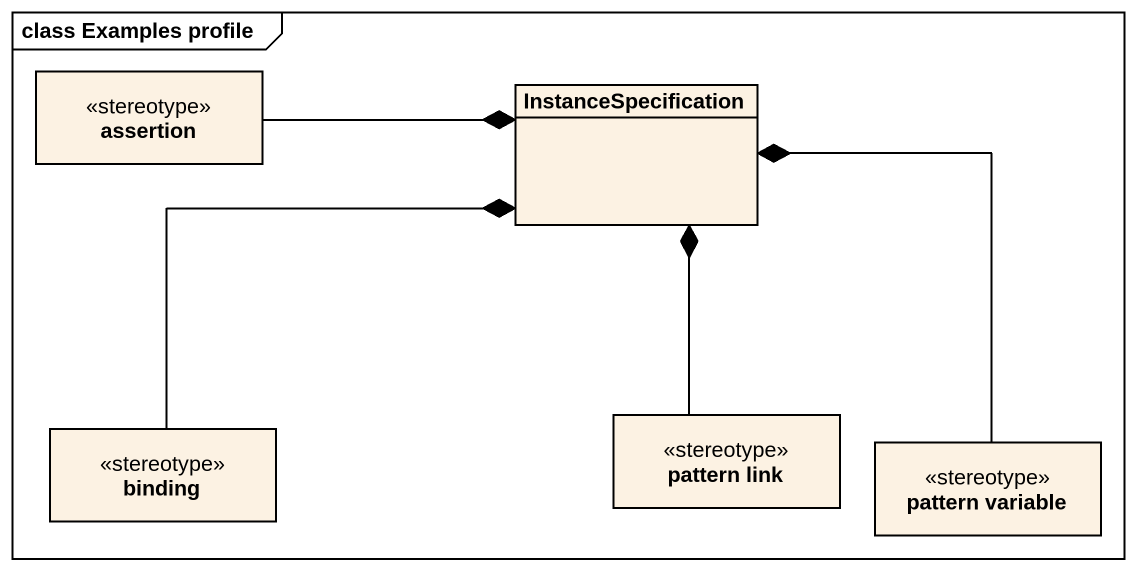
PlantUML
@startuml
mainframe class Examples profile
hide circle
hide empty members
class assertion <<stereotype>>
class InstanceSpecification
class binding <<stereotype>>
class "pattern link" as pattern_link <<stereotype>>
class "pattern variable" as pattern_variable <<stereotype>>
assertion -right-* InstanceSpecification
binding -up-* InstanceSpecification
pattern_link -up-* InstanceSpecification
pattern_variable -up-* InstanceSpecification
@enduml
